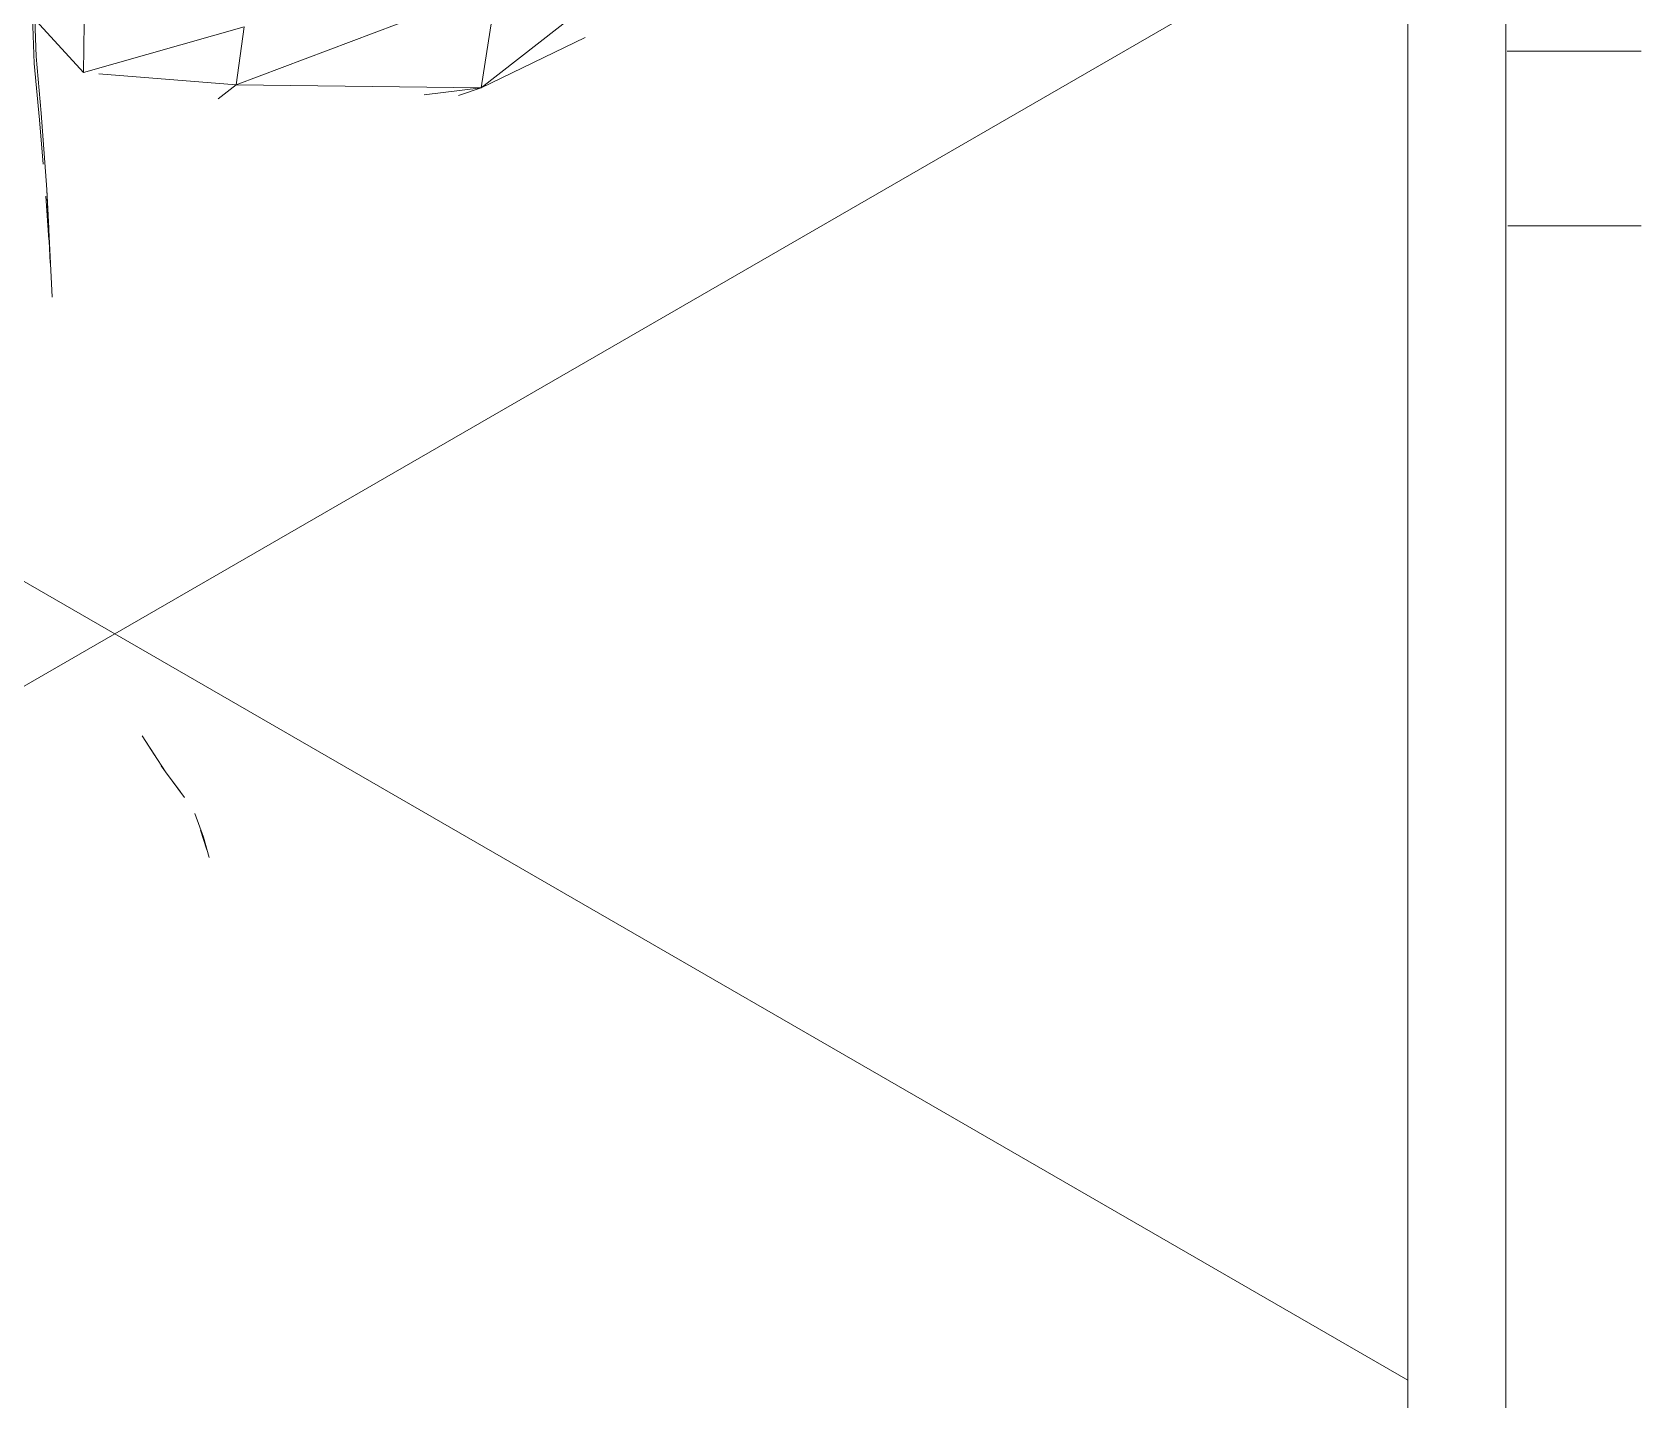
# Model space of a CAD drawing. Header units: millimetres. Extents: x -8591 to 7092, y -1621 to 14390.
# Drawn here: x -4910.2 to -4763.1, y 2760.4 to 2885.7 of the extents above; entities that cross this region are included whole.
import ezdxf

# ---------------------------------------------------------------- set-up
doc = ezdxf.new("R2010")
doc.units = ezdxf.units.MM
for name, color, linetype, lineweight in [('A-WALL', 113, 'Continuous', 9), ('A-WALL-PATT', 111, 'Continuous', 25), ('G-IMPT', 8, 'Continuous', 9), ('I-FURN', 30, 'Continuous', 9)]:
    doc.layers.add(name, color=color, linetype=linetype, lineweight=lineweight)

# ---------------------------------------------------------------- blocks, each defined once
blk = doc.blocks.new('Artificial banana plant 1500mm - Family 4__C1-728657-Begane grond')
at = {"layer": 'G-IMPT'}
for p, q in [((-456.32, 223.73), (-424.7, 248.47)), ((-456.32, 223.73), (-424.7, 248.47)), ((-478.77, 224.02), (-454.86, 233.04)), ((-478.77, 224.02), (-454.86, 233.04)), ((-456.32, 223.73), (-454.86, 233.04)), ((-456.32, 223.73), (-454.86, 233.04)), ((-497.25, 225.98), (-497.42, 230.23)), ((-497.25, 225.98), (-497.42, 230.23)), ((-497.42, 230.23), (-492.75, 225.13)), ((-497.42, 230.23), (-492.75, 225.13)), ((-497.08, 226.6), (-497.24, 230.84)), ((-497.24, 230.84), (-497.08, 226.6)), ((-492.75, 225.13), (-492.69, 229.65)), ((-492.75, 225.13), (-492.69, 229.65)), ((-492.75, 225.13), (-478.04, 229.31)), ((-492.75, 225.13), (-478.04, 229.31)), ((-478.77, 224.02), (-478.04, 229.31)), ((-478.77, 224.02), (-478.04, 229.31)), ((-456.32, 223.73), (-446.81, 228.36)), ((-456.32, 223.73), (-446.81, 228.36)), ((-496.77, 220.81), (-497.25, 225.98)), ((-496.77, 220.81), (-497.25, 225.98)), ((-496.62, 221.42), (-497.08, 226.6)), ((-497.08, 226.6), (-496.62, 221.42)), ((-491.34, 225.02), (-478.77, 224.02)), ((-491.34, 225.02), (-478.77, 224.02)), ((-480.42, 222.73), (-478.77, 224.02)), ((-480.42, 222.73), (-478.77, 224.02)), ((-478.77, 224.02), (-456.32, 223.73)), ((-478.77, 224.02), (-456.32, 223.73)), ((-461.53, 223.09), (-456.32, 223.73)), ((-461.53, 223.09), (-456.32, 223.73)), ((-458.4, 223.02), (-456.32, 223.73)), ((-458.4, 223.02), (-456.32, 223.73)), ((-496.43, 216.73), (-496.77, 220.81)), ((-496.43, 216.73), (-496.77, 220.81)), ((-496.11, 214.42), (-496.62, 221.42)), ((-496.62, 221.42), (-496.11, 214.42)), ((-495.92, 209.81), (-496.19, 213.82)), ((-495.92, 209.81), (-496.19, 213.82)), ((-495.6, 204.56), (-496.11, 214.42)), ((-495.91, 210.87), (-496.11, 214.42)), ((-495.91, 210.87), (-496.11, 214.42)), ((-496.11, 214.42), (-495.78, 207.67)), ((-496.11, 214.42), (-495.78, 207.67)), ((-496.11, 214.42), (-495.6, 204.56)), ((-485.22, 161.08), (-487.37, 164.37)), ((-487.37, 164.37), (-486.21, 162.59)), ((-485.64, 161.63), (-485.22, 161.08)), ((-485.64, 161.63), (-485.22, 161.08)), ((-483.85, 159.26), (-485.22, 161.08)), ((-483.49, 158.73), (-485.22, 161.08)), ((-483.49, 158.73), (-485.22, 161.08)), ((-485.22, 161.08), (-483.85, 159.26)), ((-481.75, 155.1), (-482.53, 157.26)), ((-482.53, 157.26), (-481.75, 155.1)), ((-482.03, 155.75), (-481.46, 153.95)), ((-481.75, 155.1), (-481.24, 153.25))]:
    blk.add_line(p, q, dxfattribs=at)
blk = doc.blocks.new('Artificial banana plant 1500mm - Family 4__C2-728658-Begane grond')
blk.add_blockref('Artificial banana plant 1500mm - Family 4__C1-728657-Begane grond', (0, 0))
blk = doc.blocks.new('Artificial banana plant 1500mm - Family 4-728656-Begane grond')
blk.add_blockref('Artificial banana plant 1500mm - Family 4__C2-728658-Begane grond', (0, 0))
blk = doc.blocks.new('Artificial banana plant 1500mm - Ny märkning-728662-Begane grond')
blk.add_blockref('Artificial banana plant 1500mm - Family 4-728656-Begane grond', (0, 0))

msp = doc.modelspace()

# ---------------------------------------------------------------- hatches: boundary and pattern name
at = {"layer": 'A-WALL-PATT', "lineweight": 9}
h = msp.add_hatch(dxfattribs=at)
h.set_pattern_fill('FP_9', color=256, angle=60, style=0, pattern_type=2)
h.set_pattern_definition([(150, (-4762.73, 6467.82), (-70, -121.2436), []), (210, (-4762.73, 6467.82), (70, -121.2436), [])])
h.paths.add_polyline_path([(-5019.23, 2095.37), (-4784.23, 2095.37), (-4784.23, 2914.39), (-4817.77, 2905.35), (-4838.89, 2897.44), (-4869.85, 2880.05), (-4874.28, 2879.96), (-4898.05, 2880.6), (-4910.06, 2884.11), (-4909.48, 2896.32), (-4906.11, 2909.33), (-4903.97, 2918.68), (-4899.82, 2945.31), (-4895.66, 2958.84), (-4895.06, 2964.4), (-4892.54, 2969.42), (-4887.5, 2983.15), (-4884.52, 2995.86), (-4881.85, 3005.55), (-4872.93, 3030.73), (-4870.32, 3053.32), (-4857.76, 3097.1), (-4852.67, 3104.12), (-4847.62, 3108.14), (-4833.9, 3113.95), (-4821.26, 3119.64), (-4820.56, 3122.04), (-4818.42, 3122.22), (-4812.65, 3124.25), (-4811.59, 3123.75), (-4809.92, 3120.18), (-4807.45, 3115.58), (-4806.69, 3115.58), (-4804.18, 3117.05), (-4800.64, 3122.49), (-4800.64, 3121.18), (-4799.17, 3122.04), (-4795.76, 3124.92), (-4791.69, 3125.22), (-4784.23, 3124.83), (-4784.23, 3301.87), (-4910.23, 3301.87), (-4910.23, 3248.87), (-5019.23, 3248.87), (-5019.23, 2116.87)])
h.paths.add_polyline_path([(-4809.61, 3043.43), (-4793.44, 3049.09), (-4793.93, 3048.75), (-4808.17, 3043.91)])
h.paths.add_polyline_path([(-4816.46, 4201.87), (-4784.23, 4201.87), (-4784.23, 5902.1), (-5019.23, 5902.1), (-5019.23, 4254.87), (-4910.23, 4254.87), (-4910.23, 4201.87)])
h.paths.add_polyline_path([(-4784.23, 5991.1), (-4784.23, 6368.37), (-5019.23, 6368.37), (-5019.23, 5991.1)])
h.paths.add_polyline_path([(-4784.23, 6457.37), (-4784.23, 8733.77), (-4910.23, 8733.77), (-4910.23, 8680.77), (-5019.23, 8680.77), (-5019.23, 6457.37)])
h.paths.add_polyline_path([(-4784.23, 9633.77), (-4784.23, 10840.27), (-5019.23, 10840.27), (-5019.23, 9686.77), (-4910.23, 9686.77), (-4910.23, 9633.77), (-4816.46, 9633.77)])
h = msp.add_hatch(dxfattribs=at)
h.set_pattern_fill('FP_8', color=256, angle=90, style=0, pattern_type=2)
h.set_pattern_definition([(180, (-4762.73, 6467.83), (-4e-13, -200), []), (180, (-4762.73, 6483.83), (-4e-13, -200), []), (180, (-4762.73, 6499.83), (-4e-13, -200), []), (180, (-4762.73, 6515.83), (-4e-13, -200), [])])
h.paths.add_polyline_path([(-4762.73, 2116.87), (-4763.7, 2575.37), (-4775.23, 2581.41), (-4775.23, 2116.87)])
h.paths.add_polyline_path([(-4762.73, 2612.55), (-4762.86, 2918.68), (-4775.23, 2915.27), (-4774.23, 2627.43), (-4763.49, 2613.79), (-4762.93, 2612.89)])
h.paths.add_polyline_path([(-4762.73, 3112.42), (-4762.73, 3301.87), (-4775.23, 3301.87), (-4775.23, 3120.56), (-4771.58, 3119.17), (-4770.65, 3117.35), (-4767.56, 3115.72), (-4764.87, 3114.25), (-4762.77, 3112.46)])
h.paths.add_polyline_path([(-4762.73, 4201.87), (-4762.73, 5902.1), (-4775.23, 5902.1), (-4775.23, 4201.87)])
h.paths.add_polyline_path([(-4762.73, 5991.1), (-4762.73, 6368.37), (-4775.23, 6368.37), (-4775.23, 5991.1)])
h.paths.add_polyline_path([(-4775.23, 6457.37), (-4762.73, 6457.37), (-4762.73, 8733.77), (-4775.23, 8733.77), (-4775.23, 6789.16)])
h.paths.add_polyline_path([(-4775.23, 9633.77), (-4762.73, 9633.77), (-4762.73, 10818.77), (-4775.23, 10818.77), (-4775.23, 9707.08)])

# ---------------------------------------------------------------- linework, layer by layer
at = {"layer": 'A-WALL'}
for p, q in [((-4775.23, 2915.44), (-4775.23, 2628.55)), ((-4784.23, 2913.67), (-4784.23, 2095.37))]:
    msp.add_line(p, q, dxfattribs=at)

# ---------------------------------------------------------------- block references
at = {"layer": 'I-FURN'}
msp.add_blockref('Artificial banana plant 1500mm - Ny märkning-728662-Begane grond', (-4412.76, 2656.87), dxfattribs=at)

doc.saveas('drawing.dxf')
